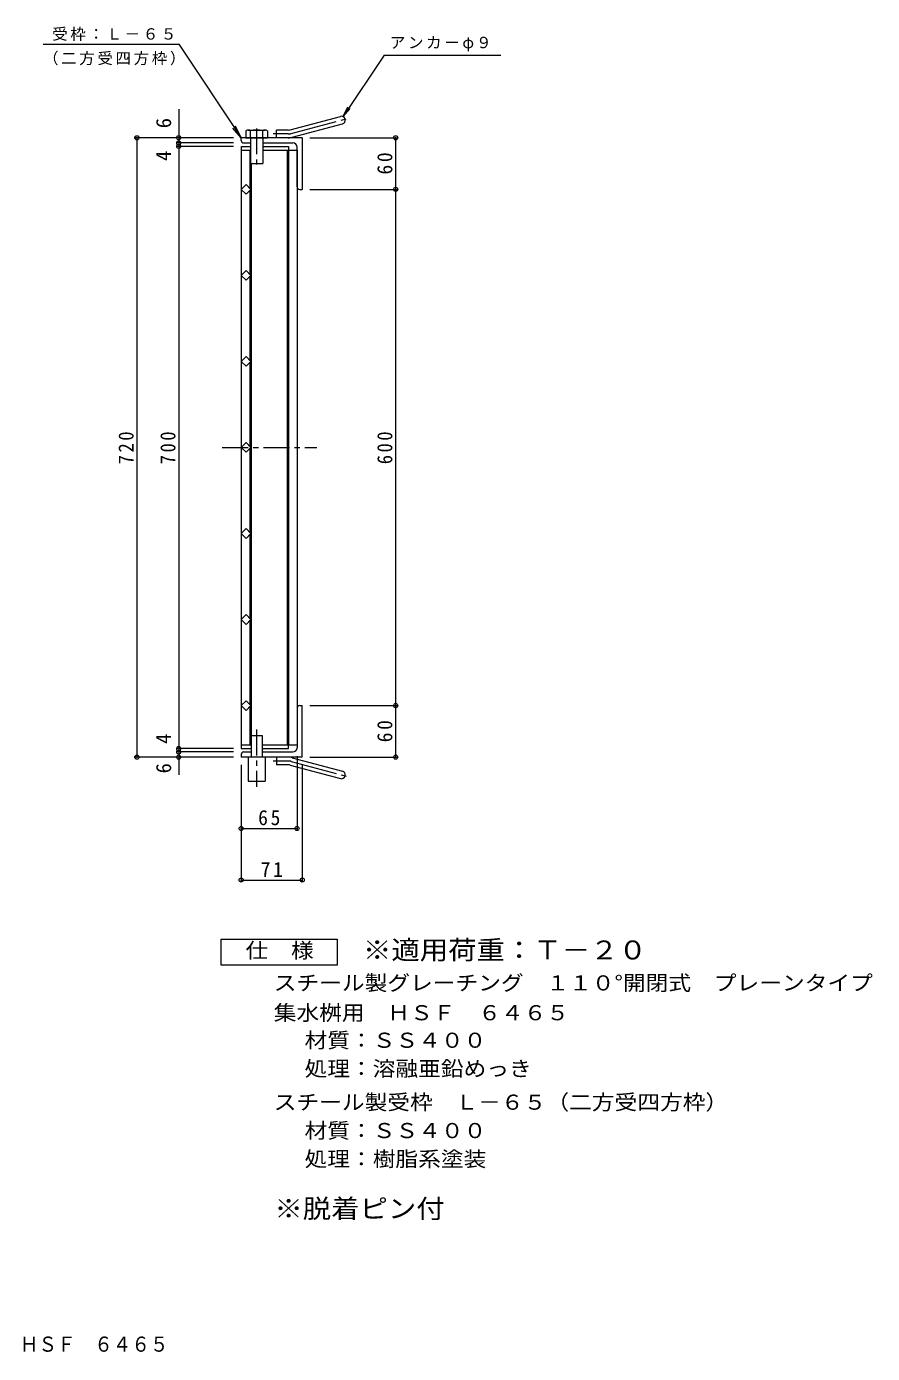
# Model space of a CAD drawing. Units: millimetres, scale not verified. Extents: x -960 to 1060, y -823 to 810.
# Drawn here: x 77 to 1060, y -823 to 720 of the extents above; entities that cross this region are included whole.
import ezdxf
from ezdxf.enums import TextEntityAlignment as Align

# ---------------------------------------------------------------- set-up
doc = ezdxf.new("R2010")
doc.units = ezdxf.units.MM
doc.header["$LTSCALE"] = 6
doc.header["$PDMODE"] = 32
doc.header["$PDSIZE"] = 4.8
doc.linetypes.add('CHAIN1', pattern=[8, 5, -1, 1, -1])
doc.linetypes.add('CHAIN2', pattern=[12, 9, -1, 1, -1])
for name, color, linetype, lineweight in [('A-1', 2, 'Continuous', 9), ('A-2', 3, 'Continuous', 9), ('A-4', 7, 'Continuous', 9), ('A-9', 4, 'Continuous', 9), ('F-4_F-4ﾚｲﾔ', 2, 'Continuous', 9)]:
    doc.layers.add(name, color=color, linetype=linetype, lineweight=lineweight)
doc.layers.add('F-5_F-5ﾚｲﾔ', color=2, linetype='Continuous')
doc.styles.add('ＭＳ ゴシック', font='')
doc.styles.get('ＭＳ ゴシック').set_extended_font_data('MS Gothic')

msp = doc.modelspace()

# ---------------------------------------------------------------- linework, layer by layer
at = {"layer": 'A-1'}
for p, q in [((383.37, 599.801), (441.561, 615.393)), ((385.699, 591.107), (443.89, 606.7)), ((397.226, 590.494), (326.225, 590.494)), ((326.225, 587.494), (326.225, 590.494)), ((367.226, 590.494), (367.226, 599.494)), ((381.041, 599.494), (367.226, 599.494)), ((397.226, 590.494), (397.226, 530.494)), ((329.225, 584.494), (337.225, 584.494)), ((351.226, 584.494), (386.226, 584.494)), ((391.225, 533.494), (391.225, 579.494)), ((394.225, 530.494), (397.226, 530.494)), ((391.225, -72.506), (391.225, -118.506)), ((394.225, -69.506), (397.226, -69.506)), ((397.226, -129.506), (397.226, -69.506)), ((326.225, -126.506), (326.225, -129.506)), ((397.226, -129.506), (326.225, -129.506)), ((329.225, -123.506), (337.225, -123.506)), ((351.226, -123.506), (386.226, -123.506)), ((367.226, -129.506), (367.226, -138.506)), ((381.041, -138.506), (367.226, -138.506)), ((383.37, -138.813), (441.561, -154.405)), ((385.699, -130.12), (443.89, -145.712))]:
    msp.add_line(p, q, dxfattribs=at)
at = {"layer": 'A-1', "linetype": 'CHAIN2'}
for p, q in [((384.535, 595.454), (449.701, 612.915)), ((381.041, 594.994), (363.421, 594.994)), ((381.041, -134.006), (363.421, -134.006)), ((384.535, -134.466), (449.701, -151.927))]:
    msp.add_line(p, q, dxfattribs=at)
at = {"layer": 'A-1'}
for centre, radius, start, end in [((442.725, 611.046), 4.5, 285.00014, 104.99991), ((329.225, 587.494), 3, 180, 270), ((381.041, 608.494), 9, 270, 285.00002), ((381.041, 608.494), 18, 270, 285), ((386.226, 579.494), 5, 0, 90), ((394.225, 533.494), 3, 180, 270), ((394.225, -72.506), 3, 90, 180), ((386.226, -118.506), 5, 270, 0), ((329.225, -126.506), 3, 90, 180), ((381.041, -147.506), 18, 74.99998, 89.99998), ((381.041, -147.506), 9, 74.99998, 90), ((442.725, -150.058), 4.5, 255.00008, 74.99986)]:
    msp.add_arc(centre, radius, start, end, dxfattribs=at)
at = {"layer": 'A-1', "linetype": 'CHAIN2'}
for centre, start, end in [((381.041, 608.494), 270, 284.99995), ((381.041, -147.506), 75.00005, 90)]:
    msp.add_arc(centre, 13.5, start, end, dxfattribs=at)
at = {"layer": 'A-2'}
for p, q in [((326.225, 580.494), (326.225, -119.506)), ((326.225, 580.494), (337.225, 580.494)), ((326.225, 575.994), (337.225, 575.994)), ((336.226, 575.994), (336.226, 531.808)), ((351.226, 575.994), (391.226, 575.994)), ((379.725, 575.994), (379.725, -115.006)), ((381.225, 575.994), (381.225, -115.006)), ((391.226, 575.994), (391.226, -115.006)), ((337.725, 560.494), (337.725, -115.006)), ((336.226, 529.18), (336.226, 431.808)), ((336.226, 429.18), (336.226, 331.808)), ((336.226, 329.18), (336.226, 231.808)), ((336.226, 229.18), (336.226, 131.808)), ((336.226, 129.18), (336.226, 31.808)), ((336.226, 29.18), (336.226, -68.192)), ((336.226, -70.82), (336.226, -115.006)), ((326.225, -115.006), (337.725, -115.006)), ((326.225, -119.506), (337.725, -119.506)), ((350.725, -115.006), (391.226, -115.006))]:
    msp.add_line(p, q, dxfattribs=at)
at = {"layer": 'A-2', "linetype": 'CHAIN1'}
msp.add_line((304.236, 230.494), (414.08, 230.494), dxfattribs=at)
at = {"layer": 'A-2'}
for points in [[(351.226, 580.494), (381.225, 580.494), (381.225, 575.994)], [(350.725, -119.506), (381.225, -119.506), (381.225, -115.006)]]:
    msp.add_lwpolyline(points, dxfattribs=at)
for points in [[(337.539, 530.494), (331.882, 524.837), (326.226, 530.494), (331.882, 536.151)], [(337.539, 430.494), (331.882, 424.837), (326.226, 430.494), (331.882, 436.151)], [(337.539, 330.494), (331.882, 324.837), (326.226, 330.494), (331.882, 336.151)], [(337.539, 230.494), (331.882, 224.837), (326.226, 230.494), (331.882, 236.151)], [(337.539, 130.494), (331.882, 124.837), (326.226, 130.494), (331.882, 136.151)], [(337.539, 30.494), (331.882, 24.837), (326.226, 30.494), (331.882, 36.151)], [(337.539, -69.506), (331.882, -75.163), (326.226, -69.506), (331.882, -63.849)]]:
    msp.add_lwpolyline(points, close=True, dxfattribs=at)
at = {"layer": 'A-4'}
for p, q in [((96.189, 699.175), (253.979, 699.175)), ((492.307, 686.695), (628.019, 686.695)), ((253.68, 623.687), (253.68, -150.241)), ((444.685, 615.097), (452.907, 624.512)), ((326.225, 590.494), (319.619, 603.961)), ((317.225, 590.494), (203.231, 590.494)), ((205.031, 590.494), (205.031, -129.506)), ((406.226, 590.494), (507.58, 590.494)), ((505.78, 590.494), (505.78, 530.494)), ((317.225, 584.494), (251.88, 584.494)), ((317.225, 580.494), (251.88, 580.494)), ((406.226, 530.494), (507.58, 530.494)), ((505.78, 530.494), (505.78, -129.506)), ((406.226, -69.506), (507.58, -69.506)), ((317.225, -119.506), (251.88, -119.506)), ((317.225, -129.506), (203.231, -129.506)), ((317.225, -123.506), (251.88, -123.506)), ((326.225, -138.506), (326.225, -274.187)), ((391.226, -128.506), (391.226, -214.223)), ((397.225, -138.506), (397.225, -274.187)), ((406.226, -129.506), (507.58, -129.506)), ((326.225, -212.424), (391.226, -212.424)), ((326.225, -272.387), (397.225, -272.387))]:
    msp.add_line(p, q, dxfattribs=at)
for points in [[(253.937, 699.175), (326.225, 590.494), (316.359, 601.792)], [(492.307, 686.695), (444.685, 615.097), (450.19, 626.32)]]:
    msp.add_lwpolyline(points, dxfattribs=at)
for p in [(205.031, 590.494), (253.68, 590.494), (253.68, 584.494), (505.78, 590.494), (253.68, 580.494), (505.78, 530.494), (505.78, -69.506), (253.68, -119.506), (253.68, -123.506), (205.031, -129.506), (253.68, -129.506), (505.78, -129.506), (326.225, -212.424), (391.226, -212.424), (326.225, -272.387), (397.225, -272.387)]:
    msp.add_point(p, dxfattribs=at)
at = {"layer": 'A-9'}
for p, q in [((334.506, 599.454), (353.945, 599.454)), ((337.225, 590.494), (337.225, 560.494)), ((337.226, 590.494), (337.226, 598.413)), ((351.226, 590.494), (351.226, 598.413)), ((351.226, 590.494), (351.226, 560.494)), ((356.664, 598.413), (356.664, 590.494)), ((337.225, 560.494), (351.226, 560.494)), ((337.725, -104.506), (350.725, -104.506)), ((337.725, -104.506), (337.725, -129.506)), ((350.725, -104.506), (350.725, -129.506)), ((334.225, -129.506), (334.225, -157.506)), ((354.225, -129.506), (354.225, -157.506)), ((334.225, -157.506), (354.225, -157.506))]:
    msp.add_line(p, q, dxfattribs=at)
at = {"layer": 'A-9', "linetype": 'CHAIN1'}
for p, q in [((344.226, 601.389), (344.226, 555.032)), ((344.226, -97.5), (344.226, -163.998))]:
    msp.add_line(p, q, dxfattribs=at)
at = {"layer": 'A-9'}
msp.add_lwpolyline([(331.787, 598.413), (331.787, 590.494), (356.664, 590.494)], dxfattribs=at)
for centre, radius, start, end in [((334.506, 595.38), 4.074, 48.12389, 131.8763), ((344.226, 575.388), 24.066, 73.09029, 106.90971), ((353.945, 595.38), 4.074, 48.1237, 131.87611)]:
    msp.add_arc(centre, radius, start, end, dxfattribs=at)
at = {"layer": 'F-4_F-4ﾚｲﾔ'}
msp.add_lwpolyline([(302.838, -371.224), (302.838, -341.224), (437.837, -341.224), (437.837, -371.224)], close=True, dxfattribs=at)

# ---------------------------------------------------------------- texts
at = {"layer": 'A-4', "color": 2, "style": 'ＭＳ ゴシック'}
for s, p in [('6', (250.08, 601.528)), ('4', (250.08, 563.492)), ('4', (250.08, -114.119)), ('6', (250.08, -148.436))]:
    msp.add_text(s, height=17.6, rotation=90, dxfattribs=at).set_placement(p, align=Align.BOTTOM_LEFT)
at = {"layer": 'A-4', "char_height": 13.2, "attachment_point": 7, "style": 'ＭＳ ゴシック'}
for s, insert in [('\\T1.17;受枠：Ｌ－６５', (106.542, 703.154)), ('\\T1.17;アンカーφ９', (499.088, 691.012)), ('\\T1.17;（二方受四方枠）', (95.922, 674.612))]:
    msp.add_mtext(s, dxfattribs=dict(at, insert=insert))
at = {"layer": 'A-4', "color": 2, "char_height": 17.6, "attachment_point": 7, "rotation": 90, "style": 'ＭＳ ゴシック'}
for s, insert in [('\\T1.27;\\W0.95;60', (502.18, 547.744)), ('\\T1.27;\\W0.9;720', (201.431, 210.994)), ('\\T1.27;\\W0.9;700', (250.08, 210.994)), ('\\T1.27;\\W0.9;600', (502.18, 210.994)), ('\\T1.27;\\W0.95;60', (502.18, -112.256))]:
    msp.add_mtext(s, dxfattribs=dict(at, insert=insert))
at = {"layer": 'A-4', "color": 2, "char_height": 17.6, "attachment_point": 7, "style": 'ＭＳ ゴシック'}
for s, insert in [('\\T1.27;\\W0.95;65', (345.976, -208.823)), ('\\T1.27;\\W0.95;71', (348.975, -268.787))]:
    msp.add_mtext(s, dxfattribs=dict(at, insert=insert))
at = {"layer": 'F-4_F-4ﾚｲﾔ', "style": 'ＭＳ ゴシック', "width": 1.1}
for s, p in [('仕\u3000様', (331.338, -368.225)), ('スチール製グレーチング\u3000１１０°開閉式\u3000プレーンタイプ', (364.091, -405.977)), ('集水桝用\u3000ＨＳＦ\u3000６４６５', (364.091, -440.664)), ('材質：ＳＳ４００', (399.919, -472.646)), ('処理：溶融亜鉛めっき', (399.919, -505.647)), ('スチール製受枠\u3000Ｌ－６５（二方受四方枠）', (364.092, -544.647)), ('材質：ＳＳ４００', (399.918, -577.647)), ('処理：樹脂系塗装', (399.918, -610.647))]:
    msp.add_text(s, height=17.6, dxfattribs=at).set_placement(p, align=Align.BOTTOM_LEFT)
at = {"layer": 'F-4_F-4ﾚｲﾔ', "color": 3, "style": 'ＭＳ ゴシック', "width": 1.1}
msp.add_text('※脱着ピン付', height=21.99, dxfattribs=at).set_placement((364.849, -671.861), align=Align.BOTTOM_LEFT)
at = {"layer": 'F-5_F-5ﾚｲﾔ', "color": 3, "style": 'ＭＳ ゴシック', "width": 1.1}
msp.add_text('※適用荷重：Ｔ－２０', height=21.99, dxfattribs=at).set_placement((467.837, -371.224), align=Align.BOTTOM_LEFT)
at = {"layer": 'F-5_F-5ﾚｲﾔ', "style": 'ＭＳ ゴシック', "width": 0.9}
msp.add_text('集水桝用\u3000ＨＳＦ\u3000６４６５', height=17.6, dxfattribs=at).set_placement((-39.071, -825.907), align=Align.BOTTOM_LEFT)

doc.saveas('drawing.dxf')
